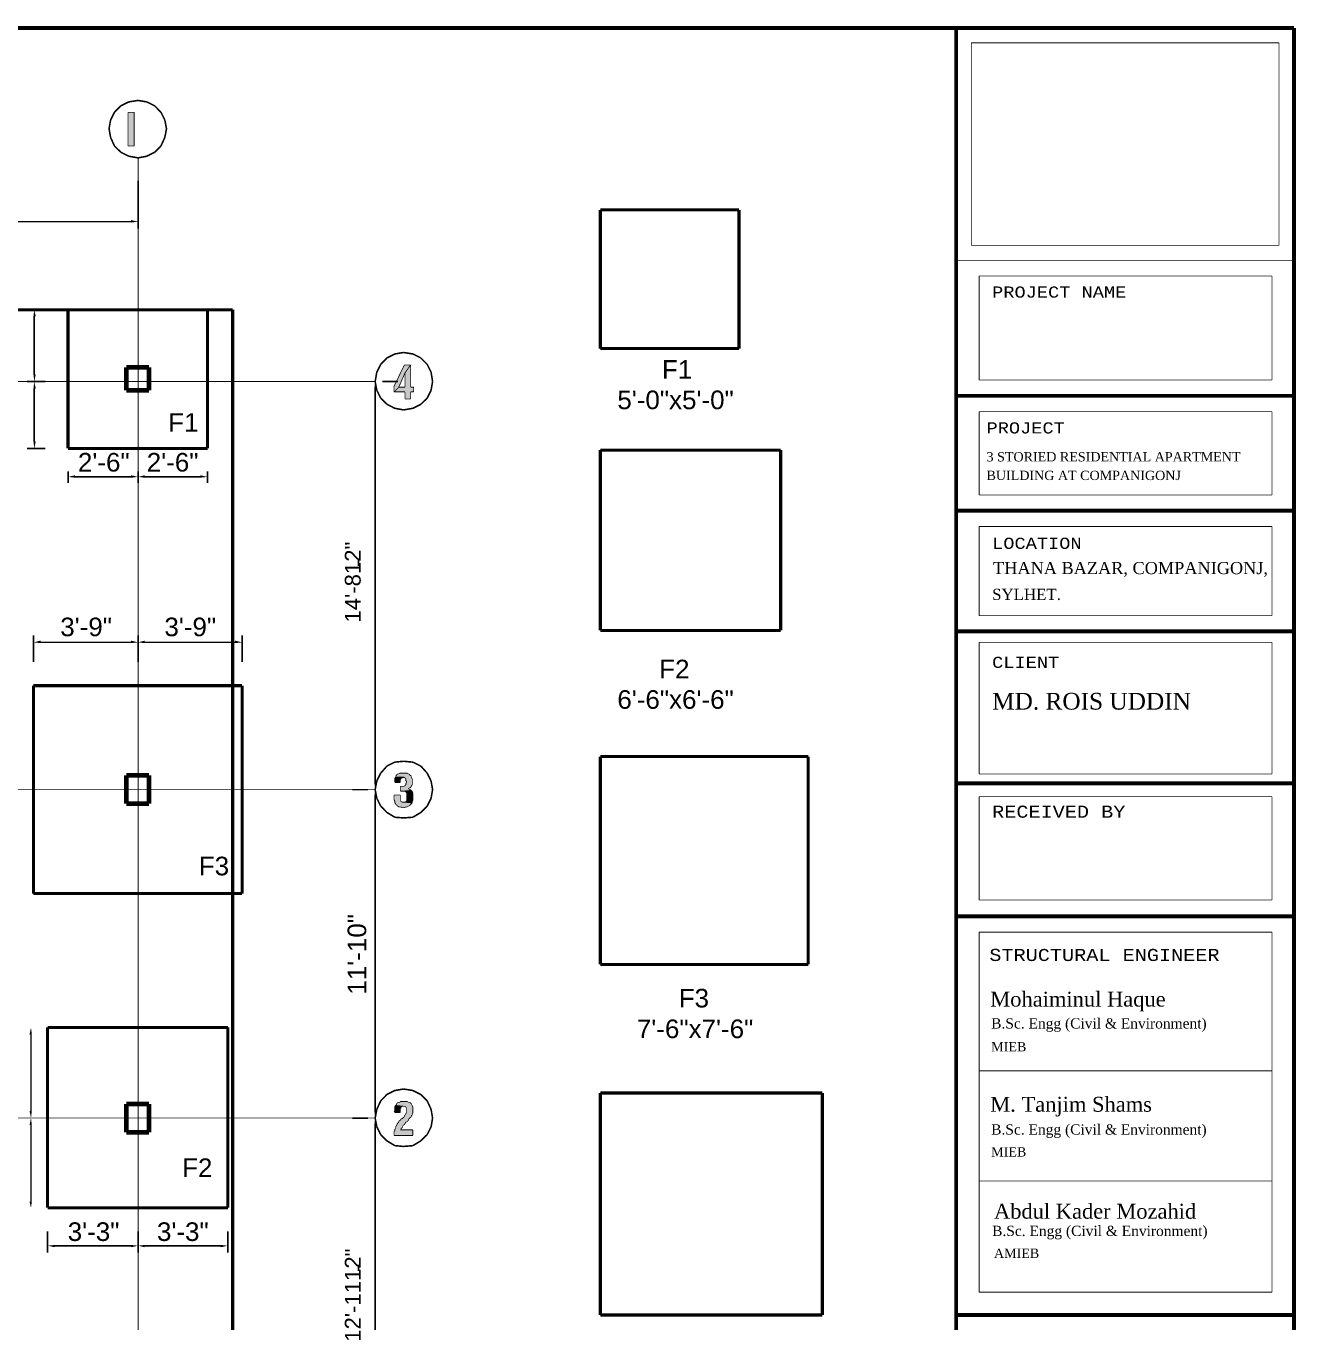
# Model space of a CAD drawing. Header units: millimetres. Extents: x 5 to 350, y 3 to 213.
# Drawn here: x 213.9 to 350.5, y 73.4 to 212.7 of the extents above; entities that cross this region are included whole.
import ezdxf

# ---------------------------------------------------------------- set-up
doc = ezdxf.new("R2010")
doc.units = ezdxf.units.MM
for name, color, linetype in [('H', 251, 'Continuous'), ('P', 255, 'Continuous'), ('T', 255, 'Continuous')]:
    doc.layers.add(name, color=color, linetype=linetype)
doc.styles.get("Standard").update_dxf_attribs({"font": 'arial.ttf'})

msp = doc.modelspace()

# ---------------------------------------------------------------- hatches: boundary and pattern name
at = {"layer": 'H', "linetype": 'Continuous'}
for points in [[(224.878, 199.813), (224.878, 203.447), (225.548, 203.447), (225.548, 199.813), (224.878, 199.813)], [(225.213, 191.594), (225.213, 191.858), (225.972, 191.682), (225.213, 191.594)], [(214.718, 181.522), (214.806, 182.21), (214.965, 181.522), (214.718, 181.522)], [(253.488, 173.39), (253.488, 173.99), (254.6, 176.283), (255.27, 176.283), (254.67, 175.436), (254, 173.902), (253.488, 173.39)], [(254.67, 172.632), (254.67, 173.39), (253.488, 173.39), (254, 173.902), (254.67, 173.902), (254.67, 175.436), (255.27, 176.283), (255.27, 173.902), (255.605, 173.902), (255.605, 173.39), (255.27, 173.39), (255.27, 172.632), (254.67, 172.632)], [(214.806, 174.502), (214.718, 175.26), (214.965, 175.26), (214.806, 174.502)], [(214.718, 173.743), (214.806, 174.502), (214.965, 173.743), (214.718, 173.743)], [(251.372, 173.743), (251.46, 174.502), (251.548, 173.743), (251.372, 173.743)], [(214.806, 167.305), (214.718, 168.063), (214.965, 168.063), (214.806, 167.305)], [(219.198, 164.165), (218.44, 164.253), (219.198, 164.43), (219.198, 164.165)], [(225.213, 164.165), (225.213, 164.43), (225.972, 164.253), (225.213, 164.165)], [(226.66, 164.165), (225.972, 164.253), (226.66, 164.43), (226.66, 164.165)], [(232.657, 164.165), (232.657, 164.43), (233.433, 164.253), (232.657, 164.165)], [(215.477, 146.385), (214.718, 146.473), (215.477, 146.65), (215.477, 146.385)], [(225.213, 146.385), (225.213, 146.65), (225.972, 146.473), (225.213, 146.385)], [(226.66, 146.385), (225.972, 146.473), (226.66, 146.65), (226.66, 146.385)], [(236.396, 146.385), (236.396, 146.65), (237.155, 146.473), (236.396, 146.385)], [(254.176, 130.475), (254.176, 130.986), (254.6, 130.986), (254.6, 131.057), (254.67, 131.057), (254.758, 131.145), (254.758, 131.322), (254.847, 131.41), (254.847, 131.48), (254.758, 131.568), (254.758, 131.833), (254.67, 131.904), (254.6, 131.904), (254.512, 131.992), (253.665, 131.992), (253.665, 132.08), (253.753, 132.168), (253.753, 132.256), (253.824, 132.256), (253.912, 132.327), (254, 132.327), (254.088, 132.415), (254.935, 132.415), (255.023, 132.327), (255.094, 132.327), (255.182, 132.256), (255.182, 132.168), (255.27, 132.168), (255.358, 132.08), (255.358, 131.904), (255.446, 131.833), (255.446, 131.145), (255.358, 131.057), (255.358, 130.986), (255.182, 130.81), (255.094, 130.81), (255.023, 130.722), (255.094, 130.722), (255.182, 130.634), (255.27, 130.634), (255.358, 130.563), (254.423, 130.475), (254.176, 130.475)], [(251.46, 130.634), (251.372, 131.41), (251.548, 131.41), (251.46, 130.634)], [(253.577, 131.41), (253.577, 131.904), (253.665, 131.992), (254.512, 131.992), (254.423, 131.904), (254.335, 131.904), (254.247, 131.833), (254.247, 131.745), (254.176, 131.745), (254.176, 131.41), (253.577, 131.41)], [(251.372, 129.875), (251.46, 130.634), (251.548, 129.875), (251.372, 129.875)], [(254.335, 128.693), (254.247, 128.782), (254, 128.782), (253.912, 128.87), (253.824, 128.87), (253.824, 128.94), (253.753, 129.028), (253.665, 129.028), (253.665, 129.117), (253.577, 129.205), (253.577, 129.452), (253.488, 129.54), (253.488, 130.052), (254.176, 130.052), (254.176, 129.452), (254.335, 129.293), (254.512, 129.293), (255.446, 129.205), (255.094, 128.87), (255.023, 128.87), (254.935, 128.782), (254.758, 128.782), (254.6, 128.693), (254.335, 128.693)], [(255.446, 129.205), (254.512, 129.293), (254.67, 129.293), (254.847, 129.452), (254.847, 130.298), (254.67, 130.475), (254.423, 130.475), (255.358, 130.563), (255.446, 130.475), (255.446, 130.387), (255.517, 130.298), (255.517, 129.452), (255.446, 129.364), (255.446, 129.205)], [(214.295, 104.316), (214.454, 105.075), (214.542, 104.316), (214.295, 104.316)], [(253.488, 93.468), (253.488, 93.892), (253.577, 93.98), (253.577, 94.156), (253.665, 94.227), (253.665, 94.403), (253.753, 94.492), (253.753, 94.58), (253.824, 94.65), (253.824, 94.738), (254, 94.915), (254, 95.003), (254.088, 95.074), (254.176, 95.074), (254.176, 95.162), (254.247, 95.25), (254.335, 95.25), (254.6, 95.497), (254.6, 95.585), (254.758, 95.762), (254.758, 95.85), (254.847, 95.92), (254.847, 96.432), (254.67, 96.608), (254.512, 96.608), (253.665, 96.696), (253.753, 96.767), (253.753, 96.855), (253.912, 97.032), (254.088, 97.032), (254.176, 97.12), (254.935, 97.12), (255.023, 97.032), (255.182, 97.032), (255.358, 96.855), (255.358, 96.767), (255.446, 96.696), (255.446, 96.608), (255.517, 96.52), (255.517, 95.85), (255.446, 95.762), (255.446, 95.673), (255.358, 95.585), (255.358, 95.497), (255.023, 95.162), (255.023, 95.074), (254.847, 94.915), (254.758, 94.915), (254.67, 94.738), (254.423, 94.492), (254.423, 94.403), (254.335, 94.315), (254.335, 94.227), (254.247, 94.227), (254.247, 94.068), (255.517, 94.068), (255.517, 93.468), (253.488, 93.468)], [(253.577, 95.92), (253.577, 96.008), (253.488, 96.008), (253.577, 96.185), (253.577, 96.608), (253.665, 96.696), (254.512, 96.608), (254.335, 96.608), (254.247, 96.52), (254.247, 96.432), (254.176, 96.344), (254.176, 95.92), (253.577, 95.92)], [(214.454, 95.338), (214.295, 96.097), (214.542, 96.097), (214.454, 95.338)], [(214.295, 94.58), (214.454, 95.338), (214.542, 94.58), (214.295, 94.58)], [(251.46, 95.338), (251.372, 96.097), (251.548, 96.097), (251.46, 95.338)], [(251.372, 94.58), (251.46, 95.338), (251.548, 94.58), (251.372, 94.58)], [(214.454, 85.69), (214.295, 86.36), (214.542, 86.36), (214.454, 85.69)], [(216.994, 81.456), (216.235, 81.615), (216.994, 81.703), (216.994, 81.456)], [(225.213, 81.456), (225.213, 81.703), (225.972, 81.615), (225.213, 81.456)], [(226.66, 81.456), (225.972, 81.615), (226.66, 81.703), (226.66, 81.456)], [(234.862, 81.456), (234.862, 81.703), (235.62, 81.615), (234.862, 81.456)]]:
    msp.add_hatch(color=256, dxfattribs=at).paths.add_polyline_path(points)

# ---------------------------------------------------------------- linework, layer by layer
at = {"layer": 'P'}
for points, const_width in [([(5.256, 212.513), (350.273, 212.513)], 0.423), ([(5.256, 212.513), (350.273, 212.513)], 0.423), ([(313.937, 3.14), (313.937, 212.513)], 0.423), ([(313.937, 212.513), (350.273, 212.513)], 0.423), ([(313.937, 3.14), (313.937, 212.513)], 0.423), ([(313.937, 212.513), (350.273, 212.513)], 0.423), ([(313.937, 187.537), (313.937, 212.513)], 0.085), ([(313.937, 212.513), (350.273, 212.513)], 0.085), ([(313.937, 187.537), (313.937, 212.513)], 0.085), ([(313.937, 212.513), (350.273, 212.513)], 0.085), ([(313.937, 187.537), (313.937, 212.513)], 0.085), ([(313.937, 212.513), (350.273, 212.513)], 0.085), ([(313.937, 187.537), (313.937, 212.513)], 0.085), ([(313.937, 212.513), (350.273, 212.513)], 0.085), ([(350.273, 212.513), (350.273, 3.14)], 0.423), ([(350.273, 212.513), (350.273, 3.14)], 0.423), ([(350.273, 212.513), (350.273, 3.14)], 0.423), ([(350.273, 212.513), (350.273, 3.14)], 0.423), ([(350.273, 212.513), (350.273, 187.537)], 0.085), ([(350.273, 212.513), (350.273, 187.537)], 0.085), ([(350.273, 212.513), (350.273, 187.537)], 0.085), ([(350.273, 212.513), (350.273, 187.537)], 0.085), ([(315.56, 189.142), (315.56, 210.908)], 0.085), ([(315.56, 210.908), (348.65, 210.908)], 0.085), ([(348.65, 210.908), (348.65, 189.142)], 0.085), ([(225.972, 204.717), (224.966, 204.558)], 0.169), ([(226.907, 204.558), (225.972, 204.717)], 0.169), ([(223.432, 203.447), (223.008, 202.6)], 0.169), ([(224.12, 204.135), (223.432, 203.447)], 0.169), ([(224.966, 204.558), (224.12, 204.135)], 0.169), ([(224.878, 199.813), (224.878, 203.447)], 0.085), ([(224.878, 203.447), (225.548, 203.447)], 0.085), ([(225.548, 203.447), (225.548, 199.813)], 0.085), ([(227.753, 204.135), (226.907, 204.558)], 0.169), ([(228.424, 203.447), (227.753, 204.135)], 0.169), ([(228.847, 202.6), (228.424, 203.447)], 0.169), ([(223.008, 202.6), (222.85, 201.683)], 0.169), ([(229.023, 201.683), (228.847, 202.6)], 0.169), ([(222.85, 201.683), (223.008, 200.748)], 0.169), ([(223.008, 200.748), (223.432, 199.813)], 0.169), ([(228.424, 199.813), (228.847, 200.748)], 0.169), ([(228.847, 200.748), (229.023, 201.683)], 0.169), ([(229.023, 201.683), (229.023, 201.683)], 0.169), ([(223.432, 199.813), (224.12, 199.143)], 0.169), ([(224.12, 199.143), (224.966, 198.72)], 0.169), ([(225.548, 199.813), (224.878, 199.813)], 0.085), ([(224.878, 199.813), (224.878, 199.813)], 0.085), ([(226.907, 198.72), (227.753, 199.143)], 0.169), ([(227.753, 199.143), (228.424, 199.813)], 0.169), ([(224.966, 198.72), (225.972, 198.543)], 0.169), ([(225.972, 198.543), (226.907, 198.72)], 0.169), ([(225.972, 32.773), (225.972, 198.543)], 0.085), ([(225.972, 196.092), (225.972, 190.923)], 0.169), ([(290.583, 192.952), (275.678, 192.952)], 0.339), ([(275.678, 192.952), (275.678, 178.047)], 0.339), ([(290.583, 178.047), (290.583, 192.952)], 0.339), ([(191.594, 191.682), (225.213, 191.682)], 0.169), ([(348.65, 189.142), (315.56, 189.142)], 0.085), ([(348.65, 189.142), (348.65, 189.142)], 0.085), ([(350.273, 187.537), (313.937, 187.537)], 0.085), ([(350.273, 187.537), (313.937, 187.537)], 0.085), ([(350.273, 187.537), (313.937, 187.537)], 0.085), ([(347.892, 187.537), (316.406, 187.537)], 0.085), ([(316.406, 174.66), (316.406, 185.843)], 0.085), ([(316.406, 174.66), (316.406, 185.843)], 0.085), ([(316.406, 185.843), (347.892, 185.843)], 0.085), ([(347.892, 185.843), (347.892, 174.66)], 0.085), ([(347.892, 185.843), (347.892, 174.66)], 0.085), ([(347.892, 185.843), (347.892, 185.843)], 0.085), ([(313.937, 3.14), (313.937, 185.085)], 0.085), ([(313.937, 3.14), (313.937, 185.085)], 0.085), ([(350.273, 185.085), (350.273, 3.14)], 0.085), ([(350.273, 185.085), (350.273, 3.14)], 0.085), ([(236.132, 182.21), (45.12, 182.21)], 0.339), ([(215.988, 182.21), (214.03, 182.21)], 0.169), ([(214.806, 175.26), (214.806, 181.522)], 0.169), ([(233.433, 182.21), (218.44, 182.21)], 0.339), ([(218.44, 182.21), (218.44, 167.305)], 0.339), ([(233.433, 167.305), (233.433, 182.21)], 0.339), ([(236.132, 48.013), (236.132, 182.21)], 0.339), ([(252.73, 177.042), (252.06, 176.354)], 0.169), ([(253.577, 177.465), (252.73, 177.042)], 0.169), ([(254.512, 177.624), (253.577, 177.465)], 0.169), ([(255.517, 177.465), (254.512, 177.624)], 0.169), ([(256.364, 177.042), (255.517, 177.465)], 0.169), ([(257.052, 176.354), (256.364, 177.042)], 0.169), ([(275.678, 178.047), (290.583, 178.047)], 0.339), ([(275.678, 178.047), (275.678, 178.047)], 0.339), ([(224.702, 176.018), (227.154, 176.018)], 0.508), ([(224.702, 173.567), (224.702, 176.018)], 0.508), ([(224.702, 176.018), (224.702, 176.018)], 0.508), ([(227.154, 176.018), (227.154, 173.567)], 0.508), ([(251.636, 175.507), (251.46, 174.502)], 0.169), ([(252.06, 176.354), (251.636, 175.507)], 0.169), ([(254.6, 176.283), (253.488, 173.99)], 0.085), ([(255.27, 176.283), (254.6, 176.283)], 0.085), ([(254.67, 175.436), (255.27, 176.283)], 0.085), ([(255.27, 176.283), (254.67, 175.436)], 0.085), ([(255.27, 173.902), (255.27, 176.283)], 0.085), ([(257.475, 175.507), (257.052, 176.354)], 0.169), ([(257.634, 174.502), (257.475, 175.507)], 0.169), ([(34.89, 174.502), (251.46, 174.502)], 0.085), ([(215.988, 174.502), (214.03, 174.502)], 0.169), ([(215.988, 174.502), (214.03, 174.502)], 0.169), ([(251.46, 174.502), (251.636, 173.567)], 0.169), ([(253.912, 174.502), (252.218, 174.502)], 0.169), ([(254, 173.902), (254.67, 175.436)], 0.085), ([(254.67, 175.436), (254.67, 173.902)], 0.085), ([(257.475, 173.567), (257.634, 174.502)], 0.169), ([(257.634, 174.502), (257.634, 174.502)], 0.169), ([(347.892, 174.66), (316.406, 174.66)], 0.085), ([(347.892, 174.66), (316.406, 174.66)], 0.085), ([(214.806, 168.063), (214.806, 173.743)], 0.169), ([(227.154, 173.567), (224.702, 173.567)], 0.508), ([(251.46, 131.41), (251.46, 173.743)], 0.169), ([(251.636, 173.567), (252.06, 172.72)], 0.169), ([(252.06, 172.72), (252.73, 172.05)], 0.169), ([(253.488, 173.99), (253.488, 173.39)], 0.085), ([(253.488, 173.39), (254, 173.902)], 0.085), ([(254, 173.902), (253.488, 173.39)], 0.085), ([(253.488, 173.39), (254.67, 173.39)], 0.085), ([(254.67, 173.902), (254, 173.902)], 0.085), ([(254.67, 173.39), (254.67, 172.632)], 0.085), ([(255.605, 173.902), (255.27, 173.902)], 0.085), ([(255.27, 172.632), (255.27, 173.39)], 0.085), ([(255.27, 173.39), (255.605, 173.39)], 0.085), ([(255.605, 173.39), (255.605, 173.902)], 0.085), ([(256.364, 172.05), (257.052, 172.72)], 0.169), ([(257.052, 172.72), (257.475, 173.567)], 0.169), ([(313.937, 172.967), (350.273, 172.967)], 0.423), ([(252.73, 172.05), (253.577, 171.626)], 0.169), ([(253.577, 171.626), (254.512, 171.45)], 0.169), ([(254.512, 171.45), (255.517, 171.626)], 0.169), ([(254.67, 172.632), (255.27, 172.632)], 0.085), ([(255.517, 171.626), (256.364, 172.05)], 0.169), ([(316.406, 162.313), (316.406, 171.274)], 0.085), ([(316.406, 162.313), (316.406, 171.274)], 0.085), ([(347.892, 171.274), (316.406, 171.274)], 0.085), ([(347.892, 171.274), (347.892, 162.313)], 0.085), ([(347.892, 171.274), (347.892, 162.313)], 0.085), ([(215.988, 167.305), (214.03, 167.305)], 0.169), ([(218.44, 167.305), (233.433, 167.305)], 0.339), ([(218.44, 167.305), (218.44, 167.305)], 0.339), ([(295.063, 167.128), (275.678, 167.128)], 0.339), ([(275.678, 167.128), (275.678, 147.743)], 0.339), ([(295.063, 147.743), (295.063, 167.128)], 0.339), ([(218.44, 164.853), (218.44, 163.583)], 0.169), ([(225.972, 164.853), (225.972, 163.583)], 0.169), ([(225.972, 164.853), (225.972, 163.583)], 0.169), ([(233.433, 164.853), (233.433, 163.583)], 0.169), ([(225.213, 164.253), (219.198, 164.253)], 0.169), ([(226.66, 164.253), (232.657, 164.253)], 0.169), ([(347.892, 162.313), (316.406, 162.313)], 0.085), ([(347.892, 162.313), (316.406, 162.313)], 0.085), ([(313.937, 160.62), (350.273, 160.62)], 0.423), ([(316.406, 149.348), (316.406, 158.926)], 0.085), ([(316.406, 158.926), (347.892, 158.926)], 0.085), ([(316.406, 149.348), (316.406, 158.926)], 0.085), ([(347.892, 158.926), (347.892, 149.348)], 0.085), ([(347.892, 158.926), (347.892, 149.348)], 0.085), ([(249.678, 154.693), (249.678, 155.363)], 0.169), ([(316.406, 149.348), (347.892, 149.348)], 0.085), ([(347.892, 149.348), (316.406, 149.348)], 0.085), ([(275.678, 147.743), (295.063, 147.743)], 0.339), ([(275.678, 147.743), (275.678, 147.743)], 0.339), ([(313.937, 147.655), (350.273, 147.655)], 0.423), ([(214.718, 144.357), (214.718, 147.232)], 0.169), ([(215.477, 146.473), (225.213, 146.473)], 0.169), ([(225.972, 144.357), (225.972, 147.232)], 0.169), ([(225.972, 144.357), (225.972, 147.232)], 0.169), ([(226.66, 146.473), (236.396, 146.473)], 0.169), ([(237.155, 144.357), (237.155, 147.232)], 0.169), ([(316.406, 132.327), (316.406, 146.473)], 0.085), ([(316.406, 132.327), (316.406, 146.473)], 0.085), ([(316.406, 146.473), (347.892, 146.473)], 0.085), ([(347.892, 146.473), (347.892, 132.327)], 0.085), ([(347.892, 146.473), (347.892, 132.327)], 0.085), ([(237.155, 141.817), (214.718, 141.817)], 0.339), ([(214.718, 141.817), (214.718, 119.468)], 0.339), ([(237.155, 119.468), (237.155, 141.817)], 0.339), ([(254.512, 133.685), (253.577, 133.597)], 0.169), ([(255.517, 133.597), (254.512, 133.685)], 0.169), ([(298.027, 134.197), (275.678, 134.197)], 0.339), ([(275.678, 134.197), (275.678, 111.848)], 0.339), ([(298.027, 111.848), (298.027, 134.197)], 0.339), ([(224.702, 132.168), (227.154, 132.168)], 0.508), ([(224.702, 129.117), (224.702, 132.168)], 0.508), ([(224.702, 132.168), (224.702, 132.168)], 0.508), ([(227.154, 132.168), (227.154, 129.117)], 0.508), ([(252.06, 132.415), (251.636, 131.568)], 0.169), ([(252.73, 133.174), (252.06, 132.415)], 0.169), ([(253.577, 133.597), (252.73, 133.174)], 0.169), ([(253.912, 132.327), (253.824, 132.256)], 0.085), ([(254, 132.327), (253.912, 132.327)], 0.085), ([(254.088, 132.415), (254, 132.327)], 0.085), ([(254.176, 132.415), (254.088, 132.415)], 0.085), ([(254.247, 132.415), (254.176, 132.415)], 0.085), ([(254.335, 132.415), (254.247, 132.415)], 0.085), ([(254.512, 132.415), (254.335, 132.415)], 0.085), ([(254.6, 132.415), (254.512, 132.415)], 0.085), ([(254.758, 132.415), (254.6, 132.415)], 0.085), ([(254.847, 132.415), (254.758, 132.415)], 0.085), ([(254.935, 132.415), (254.847, 132.415)], 0.085), ([(255.023, 132.327), (254.935, 132.415)], 0.085), ([(255.094, 132.327), (255.023, 132.327)], 0.085), ([(255.182, 132.256), (255.094, 132.327)], 0.085), ([(256.364, 133.174), (255.517, 133.597)], 0.169), ([(257.052, 132.415), (256.364, 133.174)], 0.169), ([(257.475, 131.568), (257.052, 132.415)], 0.169), ([(347.892, 132.327), (316.406, 132.327)], 0.085), ([(347.892, 132.327), (316.406, 132.327)], 0.085), ([(316.406, 132.327), (316.406, 132.327)], 0.085), ([(251.636, 131.568), (251.46, 130.634)], 0.169), ([(253.665, 131.992), (253.577, 131.904)], 0.085), ([(253.577, 131.904), (253.577, 131.833)], 0.085), ([(253.577, 131.833), (253.577, 131.745)], 0.085), ([(253.577, 131.745), (253.577, 131.657)], 0.085), ([(253.577, 131.657), (253.577, 131.48)], 0.085), ([(253.577, 131.48), (253.577, 131.41)], 0.085), ([(253.577, 131.41), (254.176, 131.41)], 0.085), ([(253.753, 132.168), (253.665, 132.08)], 0.085), ([(253.665, 132.08), (253.665, 131.992)], 0.085), ([(254.512, 131.992), (253.665, 131.992)], 0.085), ([(253.665, 131.992), (254.512, 131.992)], 0.085), ([(253.824, 132.256), (253.753, 132.256)], 0.085), ([(253.753, 132.256), (253.753, 132.168)], 0.085), ([(254.176, 131.568), (254.176, 131.745)], 0.085), ([(254.176, 131.745), (254.247, 131.745)], 0.085), ([(254.176, 131.48), (254.176, 131.568)], 0.085), ([(254.176, 131.41), (254.176, 131.48)], 0.085), ([(254.247, 130.986), (254.176, 130.986)], 0.085), ([(254.176, 130.986), (254.176, 130.475)], 0.085), ([(254.247, 131.833), (254.335, 131.904)], 0.085), ([(254.247, 131.745), (254.247, 131.833)], 0.085), ([(254.335, 130.986), (254.247, 130.986)], 0.085), ([(254.335, 131.904), (254.423, 131.904)], 0.085), ([(254.512, 130.986), (254.335, 130.986)], 0.085), ([(254.423, 131.904), (254.512, 131.992)], 0.085), ([(254.512, 131.992), (254.6, 131.904)], 0.085), ([(254.6, 130.986), (254.512, 130.986)], 0.085), ([(254.6, 131.904), (254.67, 131.904)], 0.085), ([(254.67, 131.057), (254.6, 131.057)], 0.085), ([(254.6, 131.057), (254.6, 130.986)], 0.085), ([(254.67, 131.904), (254.758, 131.833)], 0.085), ([(254.758, 131.145), (254.67, 131.057)], 0.085), ([(254.758, 131.833), (254.758, 131.745)], 0.085), ([(254.758, 131.745), (254.758, 131.568)], 0.085), ([(254.758, 131.568), (254.847, 131.48)], 0.085), ([(254.847, 131.41), (254.758, 131.322)], 0.085), ([(254.758, 131.322), (254.758, 131.233)], 0.085), ([(254.758, 131.233), (254.758, 131.145)], 0.085), ([(254.847, 131.48), (254.847, 131.41)], 0.085), ([(255.182, 132.168), (255.182, 132.256)], 0.085), ([(255.27, 132.168), (255.182, 132.168)], 0.085), ([(255.358, 132.08), (255.27, 132.168)], 0.085), ([(255.27, 130.898), (255.358, 130.986)], 0.085), ([(255.358, 131.992), (255.358, 132.08)], 0.085), ([(255.358, 131.904), (255.358, 131.992)], 0.085), ([(255.446, 131.833), (255.358, 131.904)], 0.085), ([(255.358, 131.057), (255.446, 131.145)], 0.085), ([(255.358, 130.986), (255.358, 131.057)], 0.085), ([(255.446, 131.745), (255.446, 131.833)], 0.085), ([(255.446, 131.657), (255.446, 131.745)], 0.085), ([(255.446, 131.48), (255.446, 131.657)], 0.085), ([(255.446, 131.41), (255.446, 131.48)], 0.085), ([(255.446, 131.322), (255.446, 131.41)], 0.085), ([(255.446, 131.233), (255.446, 131.322)], 0.085), ([(255.446, 131.145), (255.446, 131.233)], 0.085), ([(257.634, 130.634), (257.475, 131.568)], 0.169), ([(313.937, 131.322), (350.273, 131.322)], 0.423), ([(34.89, 130.634), (251.46, 130.634)], 0.085), ([(249.008, 130.634), (250.702, 130.634)], 0.169), ([(249.008, 130.634), (250.702, 130.634)], 0.169), ([(251.46, 130.634), (251.636, 129.716)], 0.169), ([(251.46, 96.097), (251.46, 129.875)], 0.169), ([(251.636, 129.716), (252.06, 128.87)], 0.169), ([(254.176, 130.052), (253.488, 130.052)], 0.085), ([(253.488, 130.052), (253.488, 129.963)], 0.085), ([(253.488, 129.963), (253.488, 129.875)], 0.085), ([(253.488, 129.875), (253.488, 129.787)], 0.085), ([(253.488, 129.787), (253.488, 129.716)], 0.085), ([(253.488, 129.716), (253.488, 129.54)], 0.085), ([(253.488, 129.54), (253.577, 129.452)], 0.085), ([(254.176, 130.475), (254.247, 130.475)], 0.085), ([(254.176, 129.963), (254.176, 130.052)], 0.085), ([(254.176, 129.875), (254.176, 129.963)], 0.085), ([(254.176, 129.716), (254.176, 129.875)], 0.085), ([(254.176, 129.628), (254.176, 129.716)], 0.085), ([(254.176, 129.54), (254.176, 129.628)], 0.085), ([(254.176, 129.452), (254.176, 129.54)], 0.085), ([(254.247, 130.475), (254.423, 130.475)], 0.085), ([(255.358, 130.563), (254.423, 130.475)], 0.085), ([(254.423, 130.475), (255.358, 130.563)], 0.085), ([(254.423, 130.475), (254.6, 130.475)], 0.085), ([(254.6, 130.475), (254.67, 130.475)], 0.085), ([(254.67, 130.475), (254.758, 130.387)], 0.085), ([(254.758, 130.387), (254.847, 130.298)], 0.085), ([(254.847, 130.298), (254.847, 130.21)], 0.085), ([(254.847, 130.21), (254.847, 130.14)], 0.085), ([(254.847, 130.14), (254.847, 130.052)], 0.085), ([(254.847, 130.052), (254.847, 129.875)], 0.085), ([(254.847, 129.875), (254.847, 129.787)], 0.085), ([(254.847, 129.787), (254.847, 129.716)], 0.085), ([(254.847, 129.716), (254.847, 129.628)], 0.085), ([(254.847, 129.628), (254.847, 129.54)], 0.085), ([(254.847, 129.54), (254.847, 129.452)], 0.085), ([(255.023, 130.722), (255.094, 130.81)], 0.085), ([(255.094, 130.722), (255.023, 130.722)], 0.085), ([(255.094, 130.81), (255.182, 130.81)], 0.085), ([(255.182, 130.634), (255.094, 130.722)], 0.085), ([(255.182, 130.81), (255.27, 130.898)], 0.085), ([(255.27, 130.634), (255.182, 130.634)], 0.085), ([(255.358, 130.563), (255.27, 130.634)], 0.085), ([(255.446, 130.475), (255.358, 130.563)], 0.085), ([(255.446, 130.387), (255.446, 130.475)], 0.085), ([(255.446, 130.475), (255.446, 130.475)], 0.085), ([(255.517, 130.298), (255.446, 130.387)], 0.085), ([(255.517, 130.21), (255.517, 130.298)], 0.085), ([(255.517, 130.14), (255.517, 130.21)], 0.085), ([(255.517, 130.052), (255.517, 130.14)], 0.085), ([(255.517, 129.963), (255.517, 130.052)], 0.085), ([(255.517, 129.875), (255.517, 129.963)], 0.085), ([(255.517, 129.787), (255.517, 129.875)], 0.085), ([(255.517, 129.716), (255.517, 129.787)], 0.085), ([(255.517, 129.54), (255.517, 129.716)], 0.085), ([(255.517, 129.452), (255.517, 129.54)], 0.085), ([(257.052, 128.87), (257.475, 129.716)], 0.169), ([(257.475, 129.716), (257.634, 130.634)], 0.169), ([(257.634, 130.634), (257.634, 130.634)], 0.169), ([(316.406, 118.78), (316.406, 129.875)], 0.085), ([(316.406, 118.78), (316.406, 129.875)], 0.085), ([(316.406, 129.875), (347.892, 129.875)], 0.085), ([(347.892, 129.875), (347.892, 118.78)], 0.085), ([(347.892, 129.875), (347.892, 118.78)], 0.085), ([(227.154, 129.117), (224.702, 129.117)], 0.508), ([(252.06, 128.87), (252.73, 128.182)], 0.169), ([(252.73, 128.182), (253.577, 127.67)], 0.169), ([(253.577, 129.452), (253.577, 129.364)], 0.085), ([(253.577, 129.364), (253.577, 129.293)], 0.085), ([(253.577, 129.293), (253.577, 129.205)], 0.085), ([(253.577, 129.205), (253.665, 129.117)], 0.085), ([(253.665, 129.117), (253.665, 129.028)], 0.085), ([(253.665, 129.028), (253.753, 129.028)], 0.085), ([(253.753, 129.028), (253.824, 128.94)], 0.085), ([(253.824, 128.94), (253.824, 128.87)], 0.085), ([(253.824, 128.87), (253.912, 128.87)], 0.085), ([(253.912, 128.87), (254, 128.782)], 0.085), ([(254, 128.782), (254.088, 128.782)], 0.085), ([(254.088, 128.782), (254.176, 128.782)], 0.085), ([(254.247, 129.364), (254.176, 129.452)], 0.085), ([(254.176, 128.782), (254.247, 128.782)], 0.085), ([(254.335, 129.293), (254.247, 129.364)], 0.085), ([(254.247, 128.782), (254.335, 128.693)], 0.085), ([(254.423, 129.293), (254.335, 129.293)], 0.085), ([(254.335, 128.693), (254.512, 128.693)], 0.085), ([(254.512, 129.293), (254.423, 129.293)], 0.085), ([(255.446, 129.205), (254.512, 129.293)], 0.085), ([(254.6, 129.293), (254.512, 129.293)], 0.085), ([(254.512, 129.293), (255.446, 129.205)], 0.085), ([(254.512, 128.693), (254.6, 128.693)], 0.085), ([(254.67, 129.293), (254.6, 129.293)], 0.085), ([(254.6, 128.693), (254.758, 128.782)], 0.085), ([(254.758, 129.364), (254.67, 129.293)], 0.085), ([(254.847, 129.452), (254.758, 129.364)], 0.085), ([(254.758, 128.782), (254.847, 128.782)], 0.085), ([(254.847, 128.782), (254.935, 128.782)], 0.085), ([(254.935, 128.782), (255.023, 128.87)], 0.085), ([(255.023, 128.87), (255.094, 128.87)], 0.085), ([(255.094, 128.87), (255.182, 128.94)], 0.085), ([(255.182, 128.94), (255.27, 129.028)], 0.085), ([(255.27, 129.028), (255.358, 129.117)], 0.085), ([(255.358, 129.117), (255.446, 129.205)], 0.085), ([(255.446, 129.364), (255.517, 129.452)], 0.085), ([(255.446, 129.293), (255.446, 129.364)], 0.085), ([(255.446, 129.205), (255.446, 129.293)], 0.085), ([(255.517, 127.67), (256.364, 128.182)], 0.169), ([(256.364, 128.182), (257.052, 128.87)], 0.169), ([(253.577, 127.67), (254.512, 127.6)], 0.169), ([(254.512, 127.6), (255.517, 127.67)], 0.169), ([(214.718, 119.468), (237.155, 119.468)], 0.339), ([(214.718, 119.468), (214.718, 119.468)], 0.339), ([(347.892, 118.78), (316.406, 118.78)], 0.085), ([(347.892, 118.78), (316.406, 118.78)], 0.085), ([(316.406, 118.78), (316.406, 118.78)], 0.085), ([(313.937, 117.016), (350.273, 117.016)], 0.423), ([(313.937, 117.016), (350.273, 117.016)], 0.423), ([(347.892, 115.323), (316.406, 115.323)], 0.085), ([(316.406, 115.323), (347.892, 115.323)], 0.085), ([(316.406, 76.623), (316.406, 115.323)], 0.085), ([(316.406, 76.623), (316.406, 115.323)], 0.085), ([(316.406, 76.623), (316.406, 115.323)], 0.085), ([(347.892, 115.323), (347.892, 115.323)], 0.085), ([(347.892, 76.623), (347.892, 115.323)], 0.085), ([(347.892, 76.623), (347.892, 115.323)], 0.085), ([(347.892, 115.323), (347.892, 76.623)], 0.085), ([(275.678, 111.848), (298.027, 111.848)], 0.339), ([(275.678, 111.848), (275.678, 111.848)], 0.339), ([(235.62, 105.075), (216.235, 105.075)], 0.339), ([(216.235, 105.075), (216.235, 85.69)], 0.339), ([(235.62, 85.69), (235.62, 105.075)], 0.339), ([(214.454, 96.097), (214.454, 104.316)], 0.169), ([(347.892, 100.418), (316.406, 100.418)], 0.085), ([(252.73, 97.878), (252.06, 97.19)], 0.169), ([(253.577, 98.302), (252.73, 97.878)], 0.169), ([(254.512, 98.46), (253.577, 98.302)], 0.169), ([(255.517, 98.302), (254.512, 98.46)], 0.169), ([(256.364, 97.878), (255.517, 98.302)], 0.169), ([(257.052, 97.19), (256.364, 97.878)], 0.169), ([(299.544, 98.037), (275.678, 98.037)], 0.339), ([(275.678, 98.037), (275.678, 74.172)], 0.339), ([(299.544, 74.172), (299.544, 98.037)], 0.339), ([(224.702, 96.855), (227.154, 96.855)], 0.508), ([(224.702, 93.804), (224.702, 96.855)], 0.508), ([(224.702, 96.855), (224.702, 96.855)], 0.508), ([(227.154, 96.855), (227.154, 93.804)], 0.508), ([(251.636, 96.273), (251.46, 95.338)], 0.169), ([(252.06, 97.19), (251.636, 96.273)], 0.169), ([(253.577, 96.185), (253.488, 96.008)], 0.085), ([(253.665, 96.696), (253.577, 96.608)], 0.085), ([(253.577, 96.608), (253.577, 96.52)], 0.085), ([(253.577, 96.52), (253.577, 96.344)], 0.085), ([(253.577, 96.344), (253.577, 96.273)], 0.085), ([(253.577, 96.273), (253.577, 96.185)], 0.085), ([(253.753, 96.767), (253.665, 96.696)], 0.085), ([(254.512, 96.608), (253.665, 96.696)], 0.085), ([(253.665, 96.696), (254.512, 96.608)], 0.085), ([(253.824, 96.943), (253.753, 96.855)], 0.085), ([(253.753, 96.855), (253.753, 96.767)], 0.085), ([(253.912, 97.032), (253.824, 96.943)], 0.085), ([(254, 97.032), (253.912, 97.032)], 0.085), ([(254.088, 97.032), (254, 97.032)], 0.085), ([(254.176, 97.12), (254.088, 97.032)], 0.085), ([(254.247, 97.12), (254.176, 97.12)], 0.085), ([(254.176, 96.344), (254.247, 96.432)], 0.085), ([(254.176, 96.273), (254.176, 96.344)], 0.085), ([(254.176, 96.185), (254.176, 96.273)], 0.085), ([(254.176, 96.097), (254.176, 96.185)], 0.085), ([(254.176, 96.008), (254.176, 96.097)], 0.085), ([(254.335, 97.12), (254.247, 97.12)], 0.085), ([(254.247, 96.52), (254.335, 96.608)], 0.085), ([(254.247, 96.432), (254.247, 96.52)], 0.085), ([(254.423, 97.12), (254.335, 97.12)], 0.085), ([(254.335, 96.608), (254.423, 96.608)], 0.085), ([(254.512, 97.12), (254.423, 97.12)], 0.085), ([(254.423, 96.608), (254.512, 96.608)], 0.085), ([(254.67, 97.12), (254.512, 97.12)], 0.085), ([(254.512, 96.608), (254.6, 96.608)], 0.085), ([(254.6, 96.608), (254.67, 96.608)], 0.085), ([(254.758, 97.12), (254.67, 97.12)], 0.085), ([(254.67, 96.608), (254.758, 96.52)], 0.085), ([(254.847, 97.12), (254.758, 97.12)], 0.085), ([(254.758, 96.52), (254.847, 96.432)], 0.085), ([(254.935, 97.12), (254.847, 97.12)], 0.085), ([(254.847, 96.432), (254.847, 96.273)], 0.085), ([(254.847, 96.273), (254.847, 96.185)], 0.085), ([(254.847, 96.185), (254.847, 96.097)], 0.085), ([(254.847, 96.097), (254.847, 96.008)], 0.085), ([(255.023, 97.032), (254.935, 97.12)], 0.085), ([(255.094, 97.032), (255.023, 97.032)], 0.085), ([(255.182, 97.032), (255.094, 97.032)], 0.085), ([(255.27, 96.943), (255.182, 97.032)], 0.085), ([(255.358, 96.855), (255.27, 96.943)], 0.085), ([(255.358, 96.767), (255.358, 96.855)], 0.085), ([(255.446, 96.696), (255.358, 96.767)], 0.085), ([(255.446, 96.608), (255.446, 96.696)], 0.085), ([(255.517, 96.52), (255.446, 96.608)], 0.085), ([(255.517, 96.432), (255.517, 96.52)], 0.085), ([(255.517, 96.344), (255.517, 96.432)], 0.085), ([(255.517, 96.273), (255.517, 96.344)], 0.085), ([(255.517, 96.185), (255.517, 96.273)], 0.085), ([(255.517, 96.097), (255.517, 96.185)], 0.085), ([(255.517, 96.008), (255.517, 96.097)], 0.085), ([(257.475, 96.273), (257.052, 97.19)], 0.169), ([(257.634, 95.338), (257.475, 96.273)], 0.169), ([(34.89, 95.338), (251.46, 95.338)], 0.085), ([(249.008, 95.338), (250.702, 95.338)], 0.169), ([(249.008, 95.338), (250.702, 95.338)], 0.169), ([(251.46, 95.338), (251.636, 94.403)], 0.169), ([(253.488, 96.008), (253.577, 96.008)], 0.085), ([(253.577, 96.008), (253.577, 95.92)], 0.085), ([(253.577, 95.92), (254.176, 95.92)], 0.085), ([(253.912, 94.827), (253.824, 94.738)], 0.085), ([(253.824, 94.738), (253.824, 94.65)], 0.085), ([(254, 94.915), (253.912, 94.827)], 0.085), ([(254.088, 95.074), (254, 95.003)], 0.085), ([(254, 95.003), (254, 94.915)], 0.085), ([(254.176, 95.074), (254.088, 95.074)], 0.085), ([(254.176, 95.92), (254.176, 96.008)], 0.085), ([(254.247, 95.25), (254.176, 95.162)], 0.085), ([(254.176, 95.162), (254.176, 95.074)], 0.085), ([(254.335, 95.25), (254.247, 95.25)], 0.085), ([(254.423, 95.338), (254.335, 95.25)], 0.085), ([(254.512, 95.426), (254.423, 95.338)], 0.085), ([(254.6, 95.497), (254.512, 95.426)], 0.085), ([(254.67, 95.673), (254.6, 95.585)], 0.085), ([(254.6, 95.585), (254.6, 95.497)], 0.085), ([(254.6, 94.65), (254.67, 94.738)], 0.085), ([(254.758, 95.762), (254.67, 95.673)], 0.085), ([(254.67, 94.738), (254.758, 94.915)], 0.085), ([(254.847, 95.92), (254.758, 95.85)], 0.085), ([(254.758, 95.85), (254.758, 95.762)], 0.085), ([(254.758, 94.915), (254.847, 94.915)], 0.085), ([(254.847, 96.008), (254.847, 95.92)], 0.085), ([(254.847, 94.915), (254.935, 95.003)], 0.085), ([(254.935, 95.003), (255.023, 95.074)], 0.085), ([(255.023, 95.162), (255.094, 95.25)], 0.085), ([(255.023, 95.074), (255.023, 95.162)], 0.085), ([(255.094, 95.25), (255.182, 95.338)], 0.085), ([(255.182, 95.338), (255.27, 95.426)], 0.085), ([(255.27, 95.426), (255.358, 95.497)], 0.085), ([(255.358, 95.585), (255.446, 95.673)], 0.085), ([(255.358, 95.497), (255.358, 95.585)], 0.085), ([(255.446, 95.762), (255.517, 95.85)], 0.085), ([(255.446, 95.673), (255.446, 95.762)], 0.085), ([(255.517, 95.92), (255.517, 96.008)], 0.085), ([(255.517, 95.85), (255.517, 95.92)], 0.085), ([(257.475, 94.403), (257.634, 95.338)], 0.169), ([(257.634, 95.338), (257.634, 95.338)], 0.169), ([(214.454, 86.36), (214.454, 94.58)], 0.169), ([(227.154, 93.804), (224.702, 93.804)], 0.508), ([(251.46, 57.397), (251.46, 94.58)], 0.169), ([(251.636, 94.403), (252.06, 93.557)], 0.169), ([(252.06, 93.557), (252.73, 92.886)], 0.169), ([(253.577, 93.98), (253.488, 93.892)], 0.085), ([(253.488, 93.892), (253.488, 93.804)], 0.085), ([(253.488, 93.804), (253.488, 93.733)], 0.085), ([(253.488, 93.733), (253.488, 93.645)], 0.085), ([(253.488, 93.645), (253.488, 93.557)], 0.085), ([(253.488, 93.557), (253.488, 93.468)], 0.085), ([(253.488, 93.468), (255.517, 93.468)], 0.085), ([(253.665, 94.227), (253.577, 94.156)], 0.085), ([(253.577, 94.156), (253.577, 94.068)], 0.085), ([(253.577, 94.068), (253.577, 93.98)], 0.085), ([(253.753, 94.492), (253.665, 94.403)], 0.085), ([(253.665, 94.403), (253.665, 94.315)], 0.085), ([(253.665, 94.315), (253.665, 94.227)], 0.085), ([(253.824, 94.65), (253.753, 94.58)], 0.085), ([(253.753, 94.58), (253.753, 94.492)], 0.085), ([(255.517, 94.068), (254.176, 94.068)], 0.085), ([(254.176, 94.068), (254.247, 94.068)], 0.085), ([(254.247, 94.156), (254.247, 94.227)], 0.085), ([(254.247, 94.227), (254.335, 94.227)], 0.085), ([(254.247, 94.068), (254.247, 94.156)], 0.085), ([(254.335, 94.315), (254.423, 94.403)], 0.085), ([(254.335, 94.227), (254.335, 94.315)], 0.085), ([(254.423, 94.492), (254.512, 94.58)], 0.085), ([(254.423, 94.403), (254.423, 94.492)], 0.085), ([(254.512, 94.58), (254.6, 94.65)], 0.085), ([(255.517, 93.468), (255.517, 94.068)], 0.085), ([(256.364, 92.886), (257.052, 93.557)], 0.169), ([(257.052, 93.557), (257.475, 94.403)], 0.169), ([(252.73, 92.886), (253.577, 92.375)], 0.169), ([(253.577, 92.375), (254.512, 92.287)], 0.169), ([(254.512, 92.287), (255.517, 92.375)], 0.169), ([(255.517, 92.375), (256.364, 92.886)], 0.169), ([(347.892, 88.565), (316.406, 88.565)], 0.085), ([(216.235, 85.69), (235.62, 85.69)], 0.339), ([(216.235, 85.69), (216.235, 85.69)], 0.339), ([(216.235, 83.15), (216.235, 80.857)], 0.169), ([(225.972, 83.15), (225.972, 80.857)], 0.169), ([(225.972, 83.15), (225.972, 80.857)], 0.169), ([(235.62, 83.15), (235.62, 80.857)], 0.169), ([(216.994, 81.615), (225.213, 81.615)], 0.169), ([(226.66, 81.615), (234.862, 81.615)], 0.169), ([(249.678, 78.916), (249.678, 79.587)], 0.169), ([(347.892, 76.623), (316.406, 76.623)], 0.085), ([(316.406, 76.623), (347.892, 76.623)], 0.085), ([(347.892, 76.623), (316.406, 76.623)], 0.085), ([(347.892, 76.623), (316.406, 76.623)], 0.085), ([(316.406, 76.623), (347.892, 76.623)], 0.085), ([(347.892, 76.623), (316.406, 76.623)], 0.085), ([(316.406, 76.623), (347.892, 76.623)], 0.085), ([(347.892, 76.623), (316.406, 76.623)], 0.085), ([(347.892, 76.623), (316.406, 76.623)], 0.085), ([(316.406, 76.623), (347.892, 76.623)], 0.085), ([(347.892, 76.623), (316.406, 76.623)], 0.085), ([(316.406, 76.623), (347.892, 76.623)], 0.085), ([(347.892, 76.623), (316.406, 76.623)], 0.085), ([(347.892, 76.623), (316.406, 76.623)], 0.085), ([(316.406, 76.623), (347.892, 76.623)], 0.085), ([(347.892, 76.623), (347.892, 76.623)], 0.085), ([(347.892, 76.623), (347.892, 76.623)], 0.085), ([(275.678, 74.172), (299.544, 74.172)], 0.339), ([(275.678, 74.172), (275.678, 74.172)], 0.339), ([(313.937, 74.172), (350.273, 74.172)], 0.423)]:
    msp.add_lwpolyline(points, dxfattribs=dict(at, const_width=const_width))

# ---------------------------------------------------------------- texts
at = {"layer": 'T', "attachment_point": 7}
for s, insert, char_height in [('{\\fCourier New|b0|i0|c0|p18;PROJECT NAME}', (317.8, 183.5), 1.2), ('{\\fArial|b0|i0|c0|p18;F1}', (282.3, 174.8), 2), ('{\\fArial|b0|i0|c0|p18;5\'-0"x5\'-0"}', (277.5, 171.5), 2), ('{\\fArial|b0|i0|c0|p18;F1}', (229.2, 169.1), 2), ('{\\fCourier New|b0|i0|c0|p18;PROJECT}', (317.2, 168.9), 1.2), ('{\\fArial|b0|i0|c0|p18;2\'-6"}', (219.5, 164.8), 2), ('{\\fArial|b0|i0|c0|p18;2\'-6"}', (226.9, 164.8), 2), ('{\\fBook Antiqua|b0|i0|c0|p18;3 STORIED RESIDENTIAL APARTMENT}', (317.2, 165.9), 1), ('{\\fBook Antiqua|b0|i0|c0|p18;BUILDING AT COMPANIGONJ}', (317.2, 163.9), 1), ('{\\fCourier New|b0|i0|c0|p18;LOCATION}', (317.8, 156.5), 1.2), ('{\\fBook Antiqua|b0|i0|c0|p18;THANA BAZAR, COMPANIGONJ,}', (317.9, 153.5), 1.3), ('{\\fBook Antiqua|b0|i0|c0|p18;SYLHET.}', (317.8, 151), 1.2), ('{\\fArial|b0|i0|c0|p18;3\'-9"}', (217.6, 147.1), 2), ('{\\fArial|b0|i0|c0|p18;3\'-9"}', (228.8, 147.1), 2), ('{\\fCourier New|b0|i0|c0|p18;CLIENT}', (317.8, 143.7), 1.2), ('{\\fArial|b0|i0|c0|p18;F2}', (282, 142.6), 2), ('{\\fArial|b0|i0|c0|p18;6\'-6"x6\'-6"}', (277.5, 139.3), 2), ('{\\fBook Antiqua|b0|i0|c0|p18;MD. ROIS UDDIN}', (317.8, 139.2), 1.8), ('{\\fCourier New|b0|i0|c0|p18;RECEIVED BY}', (317.8, 127.6), 1.3), ('{\\fArial|b0|i0|c0|p18;F3}', (232.5, 121.4), 2), ('{\\fCourier New|b0|i0|c0|p18;STRUCTURAL ENGINEER}', (317.5, 112.2), 1.3), ('{\\fArial|b0|i0|c0|p18;F3}', (284.1, 107.2), 2), ('{\\fBook Antiqua|b0|i0|c0|p18;Mohaiminul Haque}', (317.6, 106.8), 1.6), ('{\\fArial|b0|i0|c0|p18;7\'-6"x7\'-6"}', (279.6, 103.9), 2), ('{\\fBook Antiqua|b0|i0|c0|p18;B.Sc. Engg (Civil & Environment)}', (317.7, 104.6), 1.1), ('{\\fBook Antiqua|b0|i0|c0|p18;MIEB}', (317.7, 102.5), 1), ('{\\fBook Antiqua|b0|i0|c0|p18;M. Tanjim Shams}', (317.6, 95.5), 1.6), ('{\\fBook Antiqua|b0|i0|c0|p18;B.Sc. Engg (Civil & Environment)}', (317.7, 93.2), 1.1), ('{\\fBook Antiqua|b0|i0|c0|p18;MIEB}', (317.7, 91.2), 1), ('{\\fArial|b0|i0|c0|p18;F2}', (230.7, 89), 2), ('{\\fBook Antiqua|b0|i0|c0|p18;Abdul Kader Mozahid}', (318, 84.5), 1.6), ('{\\fArial|b0|i0|c0|p18;3\'-3"}', (218.4, 82.1), 2), ('{\\fArial|b0|i0|c0|p18;3\'-3"}', (228, 82.1), 2), ('{\\fBook Antiqua|b0|i0|c0|p18;B.Sc. Engg (Civil & Environment)}', (317.8, 82.3), 1.1), ('{\\fBook Antiqua|b0|i0|c0|p18;AMIEB}', (318, 80.3), 1)]:
    msp.add_mtext(s, dxfattribs=dict(at, insert=insert, char_height=char_height))
at = {"layer": 'T', "attachment_point": 1, "rotation": 90}
for s, insert, char_height in [('{\\fArial|b0|i0|c0|p18;14\'-812"}', (248.2, 148.6), 1.7), ('{\\fArial|b0|i0|c0|p18;11\'-10"}', (248.5, 108.6), 2), ('{\\fArial|b0|i0|c0|p18;12\'-1112"}', (248.2, 71.3), 1.7)]:
    msp.add_mtext(s, dxfattribs=dict(at, insert=insert, char_height=char_height))

doc.saveas('drawing.dxf')
